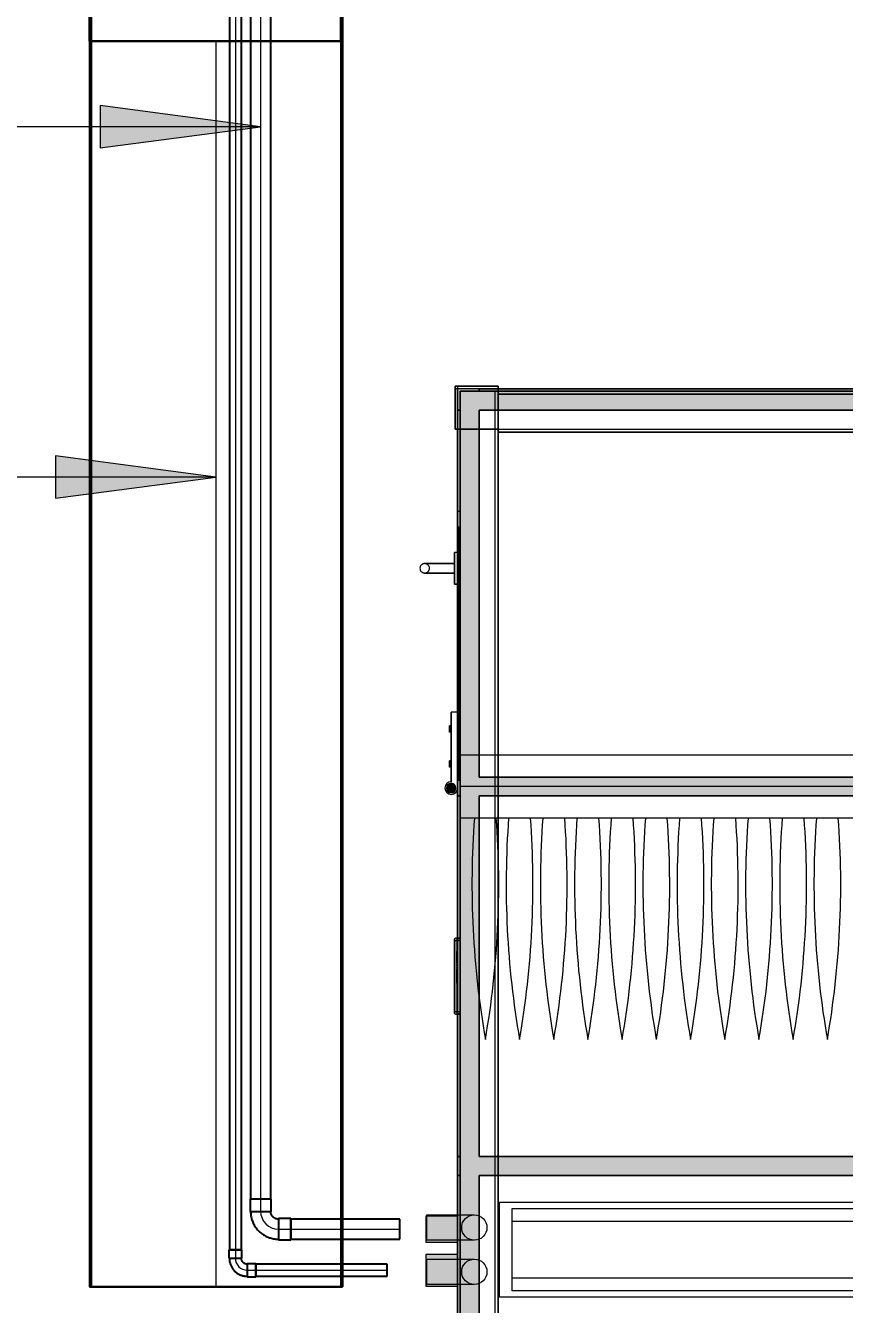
# Model space of a CAD drawing. Header units: millimetres. Extents: x -21597 to 3742, y 49379 to 62073.
# Drawn here: x -10885 to -9589, y 52119 to 54142 of the extents above; entities that cross this region are included whole.
import ezdxf

# ---------------------------------------------------------------- set-up
doc = ezdxf.new("R2010")
doc.units = ezdxf.units.MM
for name, color, linetype, lineweight in [('A-ANNO-DIMS', 7, 'Continuous', 9), ('A-ANNO-DIMS-80', 7, 'Continuous', 9), ('A-DETL-GENF', 7, 'Continuous', 5), ('E-CABL-TRAY', 7, 'Continuous', 25), ('E-CABL-TRAY-CNTR', 7, 'Continuous', 5), ('E-CABL-TRAY-IDEN', 7, 'Continuous', 9), ('M-EQPM', 7, 'Continuous', 5), ('P-PIPE', 7, 'Continuous', 25), ('P-PIPE-CNTR', 7, 'Continuous', 5), ('P-PIPE-IDEN', 7, 'Continuous', 9)]:
    doc.layers.add(name, color=color, linetype=linetype, lineweight=lineweight)
doc.styles.add('Arial_2', font='arial.ttf', dxfattribs={"width": 0.8, "height": 120})
doc.dimstyles.new('AK_DIM_2_0_Arial_đỏ', dxfattribs={"dimscale": 304.8, "dimtxt": 122.431128, "dimasz": 0.131234, "dimexe": 0.131234, "dimexo": 0.131234, "dimgap": 0.026247, "dimtad": 1, "dimdec": 0, "dimzin": 0, "dimdsep": 46, "dimtxsty": 'Arial_2', "dimblk1": 'OBLIQUE', "dimblk2": 'OBLIQUE', "dimsah": 1, "dimcen": 0.09, "dimadec": 0, "dimazin": 0, "dimtfac": 1, "dimtdec": 4, "dimtix": 1, "dimtmove": 0, "dimatfit": 3, "dimfxl": 1, "dimtvp": 1, "dimtolj": 1, "dimtzin": 0, "dimarcsym": 2})

# ---------------------------------------------------------------- blocks, each defined once
blk = doc.blocks.new('AHU - 2-2150388-MẶT BẰNG ỐNG GAS KHU H_N')
at = {"layer": 'M-EQPM', "true_color": 0xd8d8d8}
h = blk.add_hatch(color=254, dxfattribs=at)
h.paths.add_polyline_path([(1716.5, -423.3), (1716.5, 801.5), (-1716.5, 801.5), (-1716.5, -801.5), (1716.5, -801.5)])
h.paths.add_polyline_path([(1682.5, -423.3), (1682.5, -767.5), (577.5, -767.5), (577.5, 767.5), (1682.5, 767.5), (1682.5, 329.5)])
h.paths.add_polyline_path([(547.5, -767.5), (-472.5, -767.5), (-472.5, 767.5), (547.5, 767.5), (547.5, -423.3)])
h.paths.add_polyline_path([(-502.5, -423.3), (-502.5, -767.5), (-1072.5, -767.5), (-1072.5, 767.5), (-502.5, 767.5), (-502.5, 329.5)])
h.paths.add_polyline_path([(-1102.5, -423.3), (-1102.5, -767.5), (-1682.5, -767.5), (-1682.5, 767.5), (-1102.5, 767.5), (-1102.5, 329.5)])
at = {"layer": 'M-EQPM', "true_color": 0xcdcdcd}
for points in [[(-1077.8, -809.6), (-1079.7, -806.2), (-1085, -804), (-1090.3, -806.2), (-1091.5, -807.8), (-1092.2, -813.4), (-1088.7, -818), (-1083.1, -818.7), (-1078.5, -815.2)], [(-727.5, -801.5), (-729.9, -801.5), (-730.5, -802.5), (-731.6, -802.5), (-732.2, -801.5), (-741.8, -801.5), (-742.4, -802.5), (-746.2, -802.5), (-746.5, -801.5), (-756.7, -801.5), (-756.7, -802.5), (-763.6, -802.5), (-763.6, -801.5), (-783.7, -801.5), (-783.7, -802.5), (-791.3, -802.5), (-791.3, -801.5), (-810.7, -801.5), (-810.7, -802.5), (-818.3, -802.5), (-818.3, -801.5), (-828.8, -801.5), (-829.2, -802.5), (-833.2, -802.5), (-833.2, -801.5), (-843.4, -801.5), (-844.3, -802.5), (-845.1, -802.5), (-845.8, -801.5), (-847.5, -801.5), (-846.8, -804.5), (-727.5, -804.5)], [(-727.8, -805.5), (-733.4, -804.5), (-844.5, -804.7), (-847.2, -805.5), (-845.5, -806.2), (-842.4, -806.5), (-835.2, -806.2), (-824.5, -806.5), (-729.5, -806.2), (-728.4, -805.8)], [(-735.5, -806.1), (-738.8, -806.1), (-736.9, -806.4)], [(-1180.9, -811.5), (-1183.4, -811.5), (-1183.4, -814), (-1180.9, -814)], [(-1175.9, -811.5), (-1180.9, -811.5), (-1180.9, -814), (-1175.9, -814)], [(-1173.4, -811.5), (-1175.9, -811.5), (-1175.9, -814), (-1173.4, -814)], [(-1125.6, -811.5), (-1128.1, -811.5), (-1128.1, -814), (-1125.6, -814)], [(-1120.6, -811.5), (-1125.6, -811.5), (-1125.6, -814), (-1120.6, -814)], [(-1118.1, -811.5), (-1120.6, -811.5), (-1120.6, -814), (-1118.1, -814)]]:
    blk.add_hatch(color=254, dxfattribs=at).paths.add_polyline_path(points)
at = {"layer": 'M-EQPM', "true_color": 0x00ffff}
h = blk.add_hatch(color=4, dxfattribs=at)
h.paths.add_polyline_path([(-729.9, -801.5), (-731.6, -801.5), (-731.6, -802.5), (-729.9, -802.5)])
h.paths.add_polyline_path([(-741.8, -802.5), (-741.8, -801.5), (-746.2, -801.5), (-745.8, -802.5)])
h.paths.add_polyline_path([(-756.7, -801.5), (-763.6, -801.5), (-763.6, -802.5), (-756.7, -802)])
h.paths.add_polyline_path([(-783.7, -802.5), (-784.4, -801.5), (-791.3, -801.5), (-791.3, -802.5), (-787.5, -802.5)])
h.paths.add_polyline_path([(-810.7, -801.5), (-818.3, -801.5), (-818.3, -802.5), (-810.7, -802.5)])
h.paths.add_polyline_path([(-828.8, -802.5), (-829.2, -801.5), (-833.2, -801.5), (-833.2, -802.5), (-829.2, -802.5)])
h.paths.add_polyline_path([(-843.4, -801.5), (-845.1, -801.5), (-844.5, -802.5), (-843.4, -801.6)])
at = {"layer": 'M-EQPM', "true_color": 0x939300}
for points in [[(-366.9, -851.5), (-367.6, -801.5), (-408.2, -801.5), (-407.4, -851.5), (-367.6, -851.5)], [(-297.5, -801.5), (-347.5, -801.5), (-346.6, -851.5), (-297.5, -851.5)]]:
    blk.add_hatch(color=54, dxfattribs=at).paths.add_polyline_path(points)
at = {"layer": 'A-DETL-GENF'}
for p, q in [((-1137.5, -797.5), (-1137.5, 797.5)), ((-1087.5, 797.5), (-1087.5, -797.5)), ((-1037.5, 797.5), (-1037.5, -797.5)), ((-430, -735), (-430, 735)), ((-280, 735), (-280, -735)), ((-420, -715), (-420, 715)), ((-400, -715), (-400, 715)), ((-310, 715), (-310, -715)), ((-290, 715), (-290, -715)), ((-1037.5, -199.1), (-1037.5, -233.8)), ((-1037.5, -253.2), (-1037.5, -287.9)), ((-1037.5, -307.3), (-1037.5, -342)), ((-1037.5, -361.4), (-1037.5, -396.1)), ((-1037.5, -415.5), (-1037.5, -450.2)), ((-1037.5, -469.6), (-1037.5, -504.3)), ((-1037.5, -523.7), (-1037.5, -558.4)), ((-1037.5, -577.8), (-1037.5, -612.5)), ((-1037.5, -632), (-1037.5, -666.6)), ((-1037.5, -686.1), (-1037.5, -720.7)), ((-290, -715), (-420, -715)), ((-310, -715), (-400, -715)), ((-1037.5, -740.2), (-1037.5, -774.8)), ((-280, -735), (-430, -735)), ((-410, -850), (-410, -775)), ((-370, -775), (-370, -850)), ((-340, -850), (-340, -775)), ((-300, -775), (-300, -850)), ((-1037.5, -797.5), (-1137.5, -797.5)), ((-370, -850), (-410, -850)), ((-300, -850), (-340, -850))]:
    blk.add_line(p, q, dxfattribs=at)
for centre in [(-390, -775), (-320, -775)]:
    blk.add_circle(centre, 20, dxfattribs=at)
for centre, start, end in [((-932.6, -1623.9), 80.12, 94.209), ((-932.6, 1191.1), 265.791, 279.88), ((-932.6, -1678), 80.12, 94.209), ((-932.6, 1137), 265.791, 279.88), ((-932.6, -1732.1), 80.12, 94.209), ((-932.6, 1082.9), 265.791, 279.88), ((-932.6, -1786.2), 80.12, 94.209), ((-932.6, 1028.7), 265.791, 279.88), ((-932.6, -1840.4), 80.12, 94.209), ((-932.6, 974.6), 265.791, 279.88), ((-932.6, -1894.5), 80.12, 94.209), ((-932.6, 920.5), 265.791, 279.88), ((-932.6, -1948.6), 80.12, 94.209), ((-932.6, 866.4), 265.791, 279.88), ((-932.6, -2002.7), 80.12, 94.209), ((-932.6, 812.3), 265.791, 279.88), ((-932.6, -2056.8), 80.12, 94.209), ((-932.6, 758.2), 265.791, 279.88), ((-932.6, -2110.9), 80.12, 94.209), ((-932.6, 704.1), 265.791, 279.88), ((-932.6, -2165), 80.12, 94.209), ((-932.6, 650), 265.791, 279.88)]:
    blk.add_arc(centre, 1428.7, start, end, dxfattribs=at)
at = {"layer": 'M-EQPM'}
for p, q in [((-1716.5, 801.5), (-1716.5, -801.5)), ((-1716.5, 801.5), (-1716.5, -801.5)), ((-1712.5, -797.5), (-1712.5, 797.5)), ((-1712.5, -797.5), (-1712.5, 797.5)), ((-1716.5, -767.5), (-1716.5, 767.5)), ((-1716.5, 767.5), (-1716.5, -767.5)), ((-1712.5, 767.5), (-1712.5, -767.5)), ((-1712.5, 767.5), (-1712.5, -767.5)), ((-1682.5, -767.5), (-1682.5, 767.5)), ((-1682.5, 767.5), (-1682.5, -767.5)), ((-1102.5, -767.5), (-1102.5, 767.5)), ((-1102.5, 767.5), (-1102.5, -767.5)), ((-1072.5, -767.5), (-1072.5, 767.5)), ((-1072.5, 767.5), (-1072.5, -767.5)), ((-502.5, -767.5), (-502.5, 767.5)), ((-502.5, 767.5), (-502.5, -767.5)), ((-472.5, -767.5), (-472.5, 767.5)), ((-472.5, 767.5), (-472.5, -767.5)), ((-1708, 737.5), (-1708, -737.5)), ((-1708, -737.5), (-1708, 737.5)), ((-1708, -737.5), (-1708, 737.5)), ((-1652.5, -737.5), (-1652.5, 737.5)), ((-1648, 737.5), (-1648, -737.5)), ((-1648, -737.5), (-1648, 737.5)), ((-1716.5, -737.5), (-1720.5, -737.5)), ((-1720.5, -737.5), (-1652.5, -737.5)), ((-1652.5, -737.5), (-1720.5, -737.5)), ((-1720.5, -737.5), (-1716.5, -737.5)), ((-1720.5, -737.5), (-1720.5, -805.5)), ((-1720.5, -737.5), (-1720.5, -805.5)), ((-1720.5, -737.5), (-1720.5, -805.5)), ((-1720.5, -737.5), (-1720.5, -805.5)), ((-1720.5, -805.5), (-1720.5, -737.5)), ((-1720.5, -737.5), (-1720.5, -801.5)), ((-1720.5, -737.5), (-1720.5, -805.5)), ((-1720.5, -801.5), (-1720.5, -737.5)), ((-1720.5, -737.5), (-1652.5, -737.5)), ((-1720.5, -737.5), (-1652.5, -737.5)), ((-1652.5, -737.5), (-1720.5, -737.5)), ((-1720.5, -737.5), (-1652.5, -737.5)), ((-1652.5, -737.5), (-1716.5, -737.5)), ((-1716.5, -737.5), (-1652.5, -737.5)), ((-1716.5, -737.5), (-1716.5, -805.5)), ((-1716.5, -737.5), (-1716.5, -805.5)), ((-1716.5, -737.5), (-1716.5, -805.5)), ((-1716.5, -737.5), (-1716.5, -805.5)), ((-1712.5, -737.5), (-1712.5, -797.5)), ((-1712.5, -797.5), (-1712.5, -737.5)), ((-1712.5, -737.5), (1712.5, -737.5)), ((1712.5, -737.5), (-1712.5, -737.5)), ((1712.5, -742), (-1712.5, -742)), ((-1712.5, -744.7), (-1712.5, -742)), ((-1712.5, -744.7), (-1712.5, -742)), ((-1712.5, -795.5), (-1712.5, -744.7)), ((-1712.5, -744.7), (-1712.5, -795.5)), ((-1648, -737.5), (-1708, -737.5)), ((-1708, -737.5), (-1706, -737.5)), ((-1708, -737.5), (-1706, -737.5)), ((-1708, -737.5), (-1648, -737.5)), ((-1706, -737.5), (-1655.2, -737.5)), ((-1655.2, -737.5), (-1706, -737.5)), ((-1652.5, -737.5), (-1655.2, -737.5)), ((-1652.5, -737.5), (-1655.2, -737.5)), ((-1652.5, -805.5), (-1652.5, -737.5)), ((-1652.5, -737.5), (-1652.5, -805.5)), ((-1652.5, -805.5), (-1652.5, -737.5)), ((-1652.5, -737.5), (-1652.5, -805.5)), ((-1652.5, -801.5), (-1652.5, -737.5)), ((-1652.5, -737.5), (-1652.5, -805.5)), ((-1652.5, -737.5), (-1652.5, -801.5)), ((-1652.5, -805.5), (-1652.5, -737.5)), ((-1712.5, -767.5), (-1716.5, -767.5)), ((-1716.5, -767.5), (-1712.5, -767.5)), ((-1102.5, -767.5), (-1682.5, -767.5)), ((-1682.5, -767.5), (-1102.5, -767.5)), ((-502.5, -767.5), (-1072.5, -767.5)), ((-1072.5, -767.5), (-502.5, -767.5)), ((547.5, -767.5), (-472.5, -767.5)), ((-472.5, -767.5), (547.5, -767.5)), ((-1720.5, -801.5), (-1720.5, -805.5)), ((-1720.5, -805.5), (-1720.5, -801.5)), ((-1720.5, -801.5), (-1652.5, -801.5)), ((-1720.5, -801.5), (-1652.5, -801.5)), ((-1720.5, -801.5), (-1652.5, -801.5)), ((-1720.5, -801.5), (-1652.5, -801.5)), ((-1652.5, -805.5), (-1720.5, -805.5)), ((-1720.5, -805.5), (-1716.5, -805.5)), ((-1716.5, -805.5), (-1720.5, -805.5)), ((-1720.5, -805.5), (-1652.5, -805.5)), ((-1652.5, -805.5), (-1720.5, -805.5)), ((-1720.5, -805.5), (-1652.5, -805.5)), ((-1720.5, -805.5), (-1652.5, -805.5)), ((-1720.5, -805.5), (-1652.5, -805.5)), ((1716.5, -801.5), (-1716.5, -801.5)), ((-1716.5, -801.5), (1716.5, -801.5)), ((-1716.5, -805.5), (-1652.5, -805.5)), ((-1652.5, -805.5), (-1716.5, -805.5)), ((-1712.5, -795.5), (-1712.5, -797.5)), ((-1712.5, -795.5), (-1712.5, -797.5)), ((-1712.5, -797.5), (1712.5, -797.5)), ((1712.5, -797.5), (-1712.5, -797.5)), ((1712.5, -797.5), (-1712.5, -797.5)), ((1712.5, -797.5), (-1712.5, -797.5)), ((-1712.5, -797.5), (1712.5, -797.5)), ((-1682.5, -801.5), (-1682.5, -797.5)), ((-1682.5, -797.5), (-1682.5, -801.5)), ((-1102.5, -797.5), (-1682.5, -797.5)), ((-1682.5, -797.5), (-1102.5, -797.5)), ((-1102.5, -801.5), (-1682.5, -801.5)), ((-1682.5, -801.5), (-1102.5, -801.5)), ((-1652.5, -805.5), (-1652.5, -801.5)), ((-1652.5, -801.5), (-1652.5, -805.5)), ((-1072.5, -797.5), (-1522.5, -797.5)), ((-1522.5, -797.5), (-1072.5, -797.5)), ((-1522.5, -797.5), (-1522.5, -801.5)), ((-1522.5, -797.5), (-1522.5, -801.5)), ((-1072.5, -801.5), (-1522.5, -801.5)), ((-1522.5, -801.5), (-1072.5, -801.5)), ((-1097.5, -797.5), (-1497.5, -797.5)), ((-1497.5, -797.5), (-1097.5, -797.5)), ((-1497.5, -797.5), (-1497.5, -801.5)), ((-1497.5, -797.5), (-1497.5, -801.5)), ((-1097.5, -797.5), (-1497.5, -797.5)), ((-1497.5, -797.5), (-1097.5, -797.5)), ((-1497.5, -797.5), (-1497.5, -801.5)), ((-1497.5, -797.5), (-1497.5, -801.5)), ((-1097.5, -797.5), (-1497.5, -797.5)), ((-1497.5, -797.5), (-1097.5, -797.5)), ((-1497.5, -797.5), (-1497.5, -799.5)), ((-1497.5, -797.5), (-1497.5, -799.5)), ((-1097.5, -799.5), (-1497.5, -799.5)), ((-1497.5, -799.5), (-1097.5, -799.5)), ((-1097.5, -801.5), (-1497.5, -801.5)), ((-1497.5, -801.5), (-1097.5, -801.5)), ((-1097.5, -801.5), (-1497.5, -801.5)), ((-1497.5, -801.5), (-1097.5, -801.5)), ((-1122.5, -797.5), (-1472.5, -797.5)), ((-1472.5, -797.5), (-1122.5, -797.5)), ((-1472.5, -801.5), (-1472.5, -797.5)), ((-1472.5, -801.5), (-1472.5, -797.5)), ((-1122.5, -801.5), (-1472.5, -801.5)), ((-1472.5, -801.5), (-1122.5, -801.5)), ((-1407.5, -801.5), (-1457.5, -801.5)), ((-1457.5, -801.5), (-1407.5, -801.5)), ((-1407.5, -801.5), (-1457.5, -801.5)), ((-1457.5, -801.5), (-1407.5, -801.5)), ((-1457.5, -801.5), (-1457.5, -806.5)), ((-1457.5, -801.5), (-1457.5, -806.5)), ((-1457.5, -801.5), (-1457.5, -806.5)), ((-1457.5, -801.5), (-1457.5, -806.5)), ((-1407.5, -806.5), (-1457.5, -806.5)), ((-1457.5, -806.5), (-1407.5, -806.5)), ((-1407.5, -806.5), (-1457.5, -806.5)), ((-1457.5, -806.5), (-1407.5, -806.5)), ((-1407.5, -806.5), (-1407.5, -801.5)), ((-1407.5, -801.5), (-1407.5, -806.5)), ((-1407.5, -806.5), (-1407.5, -801.5)), ((-1407.5, -801.5), (-1407.5, -806.5)), ((-1085, -801.5), (-1205, -801.5)), ((-1205, -801.5), (-1085, -801.5)), ((-1205, -801.5), (-1205, -811.5)), ((-1205, -801.5), (-1205, -811.5)), ((-1085, -801.5), (-1205, -801.5)), ((-1205, -801.5), (-1085, -801.5)), ((-1205, -801.5), (-1205, -811.5)), ((-1205, -801.5), (-1205, -811.5)), ((-1122.5, -801.5), (-1122.5, -797.5)), ((-1122.5, -797.5), (-1122.5, -801.5)), ((-1102.5, -797.5), (-1102.5, -801.5)), ((-1102.5, -801.5), (-1102.5, -797.5)), ((-1097.5, -801.5), (-1097.5, -797.5)), ((-1097.5, -797.5), (-1097.5, -801.5)), ((-1097.5, -801.5), (-1097.5, -797.5)), ((-1097.5, -797.5), (-1097.5, -801.5)), ((-1097.5, -799.5), (-1097.5, -797.5)), ((-1097.5, -797.5), (-1097.5, -799.5)), ((-1072.5, -801.5), (-1072.5, -797.5)), ((-1072.5, -797.5), (-1072.5, -801.5)), ((-502.5, -797.5), (-1072.5, -797.5)), ((-1072.5, -801.5), (-1072.5, -797.5)), ((-1072.5, -797.5), (-502.5, -797.5)), ((-1072.5, -797.5), (-1072.5, -801.5)), ((-502.5, -801.5), (-1072.5, -801.5)), ((-1072.5, -801.5), (-502.5, -801.5)), ((-847.5, -797.5), (-847.5, -804.5)), ((-847.5, -797.5), (-727.5, -797.5)), ((-727.5, -797.5), (-847.5, -797.5)), ((-846.5, -797.5), (-846.5, -802.5)), ((-728.5, -797.5), (-846.5, -797.5)), ((-728.5, -797.5), (-846.5, -797.5)), ((-846.5, -802.5), (-728.5, -802.5)), ((-846.5, -802.5), (-728.5, -802.5)), ((-843.5, -797.5), (-843.5, -804.5)), ((-731.5, -797.5), (-843.5, -797.5)), ((-731.5, -797.5), (-843.5, -797.5)), ((-731.5, -804.5), (-731.5, -797.5)), ((-728.5, -802.5), (-728.5, -797.5)), ((-727.5, -804.5), (-727.5, -797.5)), ((-502.5, -797.5), (-502.5, -801.5)), ((-502.5, -801.5), (-502.5, -797.5)), ((547.5, -797.5), (-472.5, -797.5)), ((-472.5, -801.5), (-472.5, -797.5)), ((-472.5, -797.5), (547.5, -797.5)), ((-472.5, -797.5), (-472.5, -801.5)), ((547.5, -801.5), (-472.5, -801.5)), ((-472.5, -801.5), (547.5, -801.5)), ((-408.2, -801.5), (-408.2, -851.5)), ((-366.9, -801.5), (-408.2, -801.5)), ((-366.9, -801.5), (-408.2, -801.5)), ((-366.9, -851.5), (-366.9, -801.5)), ((-347.5, -801.5), (-347.5, -851.5)), ((-297.5, -801.5), (-347.5, -801.5)), ((-297.5, -801.5), (-347.5, -801.5)), ((-297.5, -851.5), (-297.5, -801.5)), ((-1205, -811.5), (-1095, -811.5)), ((-1095, -811.5), (-1205, -811.5)), ((-1205, -811.5), (-1095, -811.5)), ((-1095, -811.5), (-1205, -811.5)), ((-1180.9, -811.5), (-1183.4, -811.5)), ((-1183.4, -811.5), (-1180.9, -811.5)), ((-1180.9, -811.5), (-1183.4, -811.5)), ((-1183.4, -811.5), (-1180.9, -811.5)), ((-1183.4, -811.5), (-1183.4, -814)), ((-1183.4, -811.5), (-1183.4, -814)), ((-1180.9, -811.5), (-1183.4, -811.5)), ((-1183.4, -811.5), (-1180.9, -811.5)), ((-1180.9, -811.5), (-1183.4, -811.5)), ((-1183.4, -811.5), (-1180.9, -811.5)), ((-1183.4, -811.5), (-1183.4, -814)), ((-1183.4, -811.5), (-1183.4, -814)), ((-1180.9, -814), (-1183.4, -814)), ((-1183.4, -814), (-1180.9, -814)), ((-1180.9, -814), (-1183.4, -814)), ((-1183.4, -814), (-1180.9, -814)), ((-1180.9, -814), (-1183.4, -814)), ((-1183.4, -814), (-1180.9, -814)), ((-1180.9, -814), (-1183.4, -814)), ((-1183.4, -814), (-1180.9, -814)), ((-1175.9, -811.5), (-1180.9, -811.5)), ((-1180.9, -811.5), (-1175.9, -811.5)), ((-1175.9, -811.5), (-1180.9, -811.5)), ((-1180.9, -811.5), (-1175.9, -811.5)), ((-1180.9, -811.5), (-1180.9, -814)), ((-1180.9, -811.5), (-1180.9, -814)), ((-1180.9, -811.5), (-1180.9, -814)), ((-1180.9, -811.5), (-1180.9, -814)), ((-1175.9, -811.5), (-1180.9, -811.5)), ((-1180.9, -811.5), (-1175.9, -811.5)), ((-1175.9, -811.5), (-1180.9, -811.5)), ((-1180.9, -811.5), (-1175.9, -811.5)), ((-1180.9, -811.5), (-1180.9, -814)), ((-1180.9, -811.5), (-1180.9, -814)), ((-1180.9, -811.5), (-1180.9, -814)), ((-1180.9, -811.5), (-1180.9, -814)), ((-1175.9, -814), (-1180.9, -814)), ((-1180.9, -814), (-1175.9, -814)), ((-1175.9, -814), (-1180.9, -814)), ((-1180.9, -814), (-1175.9, -814)), ((-1175.9, -814), (-1180.9, -814)), ((-1180.9, -814), (-1175.9, -814)), ((-1175.9, -814), (-1180.9, -814)), ((-1180.9, -814), (-1175.9, -814)), ((-1175.9, -811.5), (-1173.4, -811.5)), ((-1173.4, -811.5), (-1175.9, -811.5)), ((-1175.9, -811.5), (-1173.4, -811.5)), ((-1173.4, -811.5), (-1175.9, -811.5)), ((-1175.9, -814), (-1175.9, -811.5)), ((-1175.9, -811.5), (-1175.9, -814)), ((-1175.9, -814), (-1175.9, -811.5)), ((-1175.9, -811.5), (-1175.9, -814)), ((-1175.9, -811.5), (-1173.4, -811.5)), ((-1173.4, -811.5), (-1175.9, -811.5)), ((-1175.9, -811.5), (-1173.4, -811.5)), ((-1173.4, -811.5), (-1175.9, -811.5)), ((-1175.9, -814), (-1175.9, -811.5)), ((-1175.9, -811.5), (-1175.9, -814)), ((-1175.9, -814), (-1175.9, -811.5)), ((-1175.9, -811.5), (-1175.9, -814)), ((-1175.9, -814), (-1173.4, -814)), ((-1173.4, -814), (-1175.9, -814)), ((-1175.9, -814), (-1173.4, -814)), ((-1173.4, -814), (-1175.9, -814)), ((-1175.9, -814), (-1173.4, -814)), ((-1173.4, -814), (-1175.9, -814)), ((-1175.9, -814), (-1173.4, -814)), ((-1173.4, -814), (-1175.9, -814)), ((-1173.4, -811.5), (-1173.4, -814)), ((-1173.4, -811.5), (-1173.4, -814)), ((-1173.4, -811.5), (-1173.4, -814)), ((-1173.4, -811.5), (-1173.4, -814)), ((-1125.6, -811.5), (-1128.1, -811.5)), ((-1128.1, -811.5), (-1125.6, -811.5)), ((-1125.6, -811.5), (-1128.1, -811.5)), ((-1128.1, -811.5), (-1125.6, -811.5)), ((-1128.1, -811.5), (-1128.1, -814)), ((-1128.1, -811.5), (-1128.1, -814)), ((-1125.6, -811.5), (-1128.1, -811.5)), ((-1128.1, -811.5), (-1125.6, -811.5)), ((-1125.6, -811.5), (-1128.1, -811.5)), ((-1128.1, -811.5), (-1125.6, -811.5)), ((-1128.1, -811.5), (-1128.1, -814)), ((-1128.1, -811.5), (-1128.1, -814)), ((-1125.6, -814), (-1128.1, -814)), ((-1128.1, -814), (-1125.6, -814)), ((-1125.6, -814), (-1128.1, -814)), ((-1128.1, -814), (-1125.6, -814)), ((-1125.6, -814), (-1128.1, -814)), ((-1128.1, -814), (-1125.6, -814)), ((-1125.6, -814), (-1128.1, -814)), ((-1128.1, -814), (-1125.6, -814)), ((-1125.6, -811.5), (-1120.6, -811.5)), ((-1120.6, -811.5), (-1125.6, -811.5)), ((-1125.6, -811.5), (-1120.6, -811.5)), ((-1120.6, -811.5), (-1125.6, -811.5)), ((-1125.6, -814), (-1125.6, -811.5)), ((-1125.6, -811.5), (-1125.6, -814)), ((-1125.6, -814), (-1125.6, -811.5)), ((-1125.6, -811.5), (-1125.6, -814)), ((-1125.6, -811.5), (-1120.6, -811.5)), ((-1120.6, -811.5), (-1125.6, -811.5)), ((-1125.6, -811.5), (-1120.6, -811.5)), ((-1120.6, -811.5), (-1125.6, -811.5)), ((-1125.6, -814), (-1125.6, -811.5)), ((-1125.6, -811.5), (-1125.6, -814)), ((-1125.6, -814), (-1125.6, -811.5)), ((-1125.6, -811.5), (-1125.6, -814)), ((-1125.6, -814), (-1120.6, -814)), ((-1120.6, -814), (-1125.6, -814)), ((-1125.6, -814), (-1120.6, -814)), ((-1120.6, -814), (-1125.6, -814)), ((-1125.6, -814), (-1120.6, -814)), ((-1120.6, -814), (-1125.6, -814)), ((-1125.6, -814), (-1120.6, -814)), ((-1120.6, -814), (-1125.6, -814)), ((-1120.6, -811.5), (-1118.1, -811.5)), ((-1118.1, -811.5), (-1120.6, -811.5)), ((-1120.6, -811.5), (-1118.1, -811.5)), ((-1118.1, -811.5), (-1120.6, -811.5)), ((-1120.6, -811.5), (-1120.6, -814)), ((-1120.6, -811.5), (-1120.6, -814)), ((-1120.6, -811.5), (-1120.6, -814)), ((-1120.6, -811.5), (-1120.6, -814)), ((-1120.6, -811.5), (-1118.1, -811.5)), ((-1118.1, -811.5), (-1120.6, -811.5)), ((-1120.6, -811.5), (-1118.1, -811.5)), ((-1118.1, -811.5), (-1120.6, -811.5)), ((-1120.6, -811.5), (-1120.6, -814)), ((-1120.6, -811.5), (-1120.6, -814)), ((-1120.6, -811.5), (-1120.6, -814)), ((-1120.6, -811.5), (-1120.6, -814)), ((-1120.6, -814), (-1118.1, -814)), ((-1118.1, -814), (-1120.6, -814)), ((-1120.6, -814), (-1118.1, -814)), ((-1118.1, -814), (-1120.6, -814)), ((-1120.6, -814), (-1118.1, -814)), ((-1118.1, -814), (-1120.6, -814)), ((-1120.6, -814), (-1118.1, -814)), ((-1118.1, -814), (-1120.6, -814)), ((-1118.1, -811.5), (-1118.1, -814)), ((-1118.1, -811.5), (-1118.1, -814)), ((-1118.1, -811.5), (-1118.1, -814)), ((-1118.1, -811.5), (-1118.1, -814)), ((-408.2, -851.5), (-366.9, -851.5)), ((-408.2, -851.5), (-366.9, -851.5)), ((-347.5, -851.5), (-297.5, -851.5)), ((-347.5, -851.5), (-297.5, -851.5))]:
    blk.add_line(p, q, dxfattribs=at)
at = {"layer": 'M-EQPM', "flags": 128}
for points in [[(-1440, -806.5), (-1440, -808.5), (-1440, -810.4), (-1440, -812.4), (-1440, -814.4), (-1440, -816.3), (-1440, -818.3), (-1440, -820.2), (-1440, -822.1), (-1440, -824), (-1440, -825.9), (-1440, -827.8), (-1440, -829.6), (-1440, -831.4), (-1440, -833.2), (-1440, -834.9), (-1440, -836.6), (-1440, -838.2), (-1440, -839.8), (-1440, -841.4), (-1440, -842.9), (-1440, -844.4), (-1440, -845.8), (-1440, -847.1), (-1440, -848.4), (-1440, -849.6), (-1440, -850.8), (-1440, -851.9), (-1440, -852.9), (-1440, -853.5)], [(-1440, -853.5), (-1440, -852.5), (-1440, -851.5), (-1440, -850.3), (-1440, -849.1), (-1440, -847.9), (-1440, -846.6), (-1440, -845.2), (-1440, -843.8), (-1440, -842.3), (-1440, -840.8), (-1440, -839.2), (-1440, -837.6), (-1440, -835.9), (-1440, -834.2), (-1440, -832.5), (-1440, -830.7), (-1440, -828.9), (-1440, -827), (-1440, -825.2), (-1440, -823.3), (-1440, -821.4), (-1440, -819.4), (-1440, -817.5), (-1440, -815.5), (-1440, -813.6), (-1440, -811.6), (-1440, -809.7), (-1440, -807.7), (-1440, -806.5)], [(-1425, -853.5), (-1425, -852.5), (-1425, -851.5), (-1425, -850.3), (-1425, -849.1), (-1425, -847.9), (-1425, -846.6), (-1425, -845.2), (-1425, -843.8), (-1425, -842.3), (-1425, -840.8), (-1425, -839.2), (-1425, -837.6), (-1425, -835.9), (-1425, -834.2), (-1425, -832.5), (-1425, -830.7), (-1425, -828.9), (-1425, -827), (-1425, -825.2), (-1425, -823.3), (-1425, -821.4), (-1425, -819.4), (-1425, -817.5), (-1425, -815.5), (-1425, -813.6), (-1425, -811.6), (-1425, -809.7), (-1425, -807.7), (-1425, -806.5)], [(-1425, -806.5), (-1425, -808.5), (-1425, -810.4), (-1425, -812.4), (-1425, -814.4), (-1425, -816.3), (-1425, -818.3), (-1425, -820.2), (-1425, -822.1), (-1425, -824), (-1425, -825.9), (-1425, -827.8), (-1425, -829.6), (-1425, -831.4), (-1425, -833.2), (-1425, -834.9), (-1425, -836.6), (-1425, -838.2), (-1425, -839.8), (-1425, -841.4), (-1425, -842.9), (-1425, -844.4), (-1425, -845.8), (-1425, -847.1), (-1425, -848.4), (-1425, -849.6), (-1425, -850.8), (-1425, -851.9), (-1425, -852.9), (-1425, -853.5)], [(-845.5, -806.5), (-845.6, -806.5), (-845.7, -806.5), (-845.7, -806.5), (-845.8, -806.5), (-845.9, -806.5), (-846, -806.4), (-846.1, -806.4), (-846.1, -806.4), (-846.2, -806.4), (-846.3, -806.3), (-846.4, -806.3), (-846.4, -806.3), (-846.5, -806.2), (-846.6, -806.2), (-846.6, -806.2), (-846.7, -806.1), (-846.8, -806.1), (-846.8, -806), (-846.9, -805.9), (-846.9, -805.9), (-847, -805.8), (-847, -805.8), (-847.1, -805.7), (-847.1, -805.6), (-847.2, -805.6), (-847.2, -805.5), (-847.3, -805.4), (-847.3, -805.4), (-847.3, -805.3), (-847.4, -805.2), (-847.4, -805.1), (-847.4, -805.1), (-847.4, -805), (-847.5, -804.9), (-847.5, -804.8), (-847.5, -804.8), (-847.5, -804.7), (-847.5, -804.6), (-847.5, -804.5), (-847.5, -804.5)], [(-843.5, -804.5), (-843.5, -804.6), (-843.5, -804.7), (-843.5, -804.7), (-843.5, -804.8), (-843.5, -804.9), (-843.6, -805), (-843.6, -805.1), (-843.6, -805.1), (-843.6, -805.2), (-843.7, -805.3), (-843.7, -805.4), (-843.7, -805.4), (-843.8, -805.5), (-843.8, -805.6), (-843.8, -805.6), (-843.9, -805.7), (-843.9, -805.8), (-844, -805.8), (-844.1, -805.9), (-844.1, -805.9), (-844.2, -806), (-844.2, -806), (-844.3, -806.1), (-844.4, -806.1), (-844.4, -806.2), (-844.5, -806.2), (-844.6, -806.3), (-844.6, -806.3), (-844.7, -806.3), (-844.8, -806.4), (-844.9, -806.4), (-844.9, -806.4), (-845, -806.4), (-845.1, -806.5), (-845.2, -806.5), (-845.2, -806.5), (-845.3, -806.5), (-845.4, -806.5), (-845.5, -806.5), (-845.5, -806.5)], [(-729.5, -806.5), (-729.5, -806.5), (-729.7, -806.5), (-729.9, -806.5), (-730.2, -806.5), (-730.7, -806.5), (-731.2, -806.5), (-731.8, -806.5), (-732.4, -806.5), (-733.2, -806.5), (-734.1, -806.5), (-735, -806.5), (-736.1, -806.5), (-737.2, -806.5), (-738.4, -806.5), (-739.6, -806.5), (-741, -806.5), (-742.4, -806.5), (-743.9, -806.5), (-745.5, -806.5), (-747.1, -806.5), (-748.8, -806.5), (-750.5, -806.5), (-752.4, -806.5), (-754.2, -806.5), (-756.2, -806.5), (-758.1, -806.5), (-760.2, -806.5), (-762.2, -806.5), (-764.3, -806.5), (-766.5, -806.5), (-768.7, -806.5), (-770.9, -806.5), (-773.1, -806.5), (-775.4, -806.5), (-777.6, -806.5), (-779.9, -806.5), (-782.2, -806.5), (-784.6, -806.5), (-786.9, -806.5), (-789.2, -806.5), (-791.5, -806.5), (-793.8, -806.5), (-796.1, -806.5), (-798.4, -806.5), (-800.7, -806.5), (-802.9, -806.5), (-805.1, -806.5), (-807.3, -806.5), (-809.5, -806.5), (-811.6, -806.5), (-813.7, -806.5), (-815.8, -806.5), (-817.8, -806.5), (-819.7, -806.5), (-821.6, -806.5), (-823.5, -806.5), (-825.3, -806.5), (-827, -806.5), (-828.7, -806.5), (-830.3, -806.5), (-831.8, -806.5), (-833.3, -806.5), (-834.7, -806.5), (-836, -806.5), (-837.2, -806.5), (-838.4, -806.5), (-839.4, -806.5), (-840.4, -806.5), (-841.3, -806.5), (-842.1, -806.5), (-842.9, -806.5), (-843.5, -806.5), (-844.1, -806.5), (-844.5, -806.5), (-844.9, -806.5), (-845.2, -806.5), (-845.4, -806.5), (-845.5, -806.5), (-845.5, -806.5)], [(-845.5, -806.5), (-845.5, -806.5), (-845.3, -806.5), (-845.1, -806.5), (-844.8, -806.5), (-844.3, -806.5), (-843.8, -806.5), (-843.2, -806.5), (-842.6, -806.5), (-841.8, -806.5), (-840.9, -806.5), (-840, -806.5), (-838.9, -806.5), (-837.8, -806.5), (-836.6, -806.5), (-835.4, -806.5), (-834, -806.5), (-832.6, -806.5), (-831.1, -806.5), (-829.5, -806.5), (-827.9, -806.5), (-826.2, -806.5), (-824.5, -806.5), (-822.6, -806.5), (-820.8, -806.5), (-818.8, -806.5), (-816.9, -806.5), (-814.8, -806.5), (-812.8, -806.5), (-810.7, -806.5), (-808.5, -806.5), (-806.3, -806.5), (-804.1, -806.5), (-801.9, -806.5), (-799.6, -806.5), (-797.4, -806.5), (-795.1, -806.5), (-792.8, -806.5), (-790.4, -806.5), (-788.1, -806.5), (-785.8, -806.5), (-783.5, -806.5), (-781.2, -806.5), (-778.9, -806.5), (-776.6, -806.5), (-774.3, -806.5), (-772.1, -806.5), (-769.9, -806.5), (-767.7, -806.5), (-765.5, -806.5), (-763.4, -806.5), (-761.3, -806.5), (-759.2, -806.5), (-757.2, -806.5), (-755.3, -806.5), (-753.4, -806.5), (-751.5, -806.5), (-749.7, -806.5), (-748, -806.5), (-746.3, -806.5), (-744.7, -806.5), (-743.2, -806.5), (-741.7, -806.5), (-740.3, -806.5), (-739, -806.5), (-737.8, -806.5), (-736.6, -806.5), (-735.6, -806.5), (-734.6, -806.5), (-733.7, -806.5), (-732.9, -806.5), (-732.1, -806.5), (-731.5, -806.5), (-730.9, -806.5), (-730.5, -806.5), (-730.1, -806.5), (-729.8, -806.5), (-729.6, -806.5), (-729.5, -806.5), (-729.5, -806.5)], [(-729.5, -806.5), (-729.6, -806.5), (-729.7, -806.5), (-729.7, -806.5), (-729.8, -806.5), (-729.9, -806.5), (-730, -806.4), (-730.1, -806.4), (-730.1, -806.4), (-730.2, -806.4), (-730.3, -806.3), (-730.4, -806.3), (-730.4, -806.3), (-730.5, -806.2), (-730.6, -806.2), (-730.6, -806.2), (-730.7, -806.1), (-730.8, -806.1), (-730.8, -806), (-730.9, -805.9), (-730.9, -805.9), (-731, -805.8), (-731, -805.8), (-731.1, -805.7), (-731.1, -805.6), (-731.2, -805.6), (-731.2, -805.5), (-731.3, -805.4), (-731.3, -805.4), (-731.3, -805.3), (-731.4, -805.2), (-731.4, -805.1), (-731.4, -805.1), (-731.4, -805), (-731.5, -804.9), (-731.5, -804.8), (-731.5, -804.8), (-731.5, -804.7), (-731.5, -804.6), (-731.5, -804.5), (-731.5, -804.5)], [(-727.5, -804.5), (-727.5, -804.6), (-727.5, -804.7), (-727.5, -804.7), (-727.5, -804.8), (-727.5, -804.9), (-727.6, -805), (-727.6, -805.1), (-727.6, -805.1), (-727.6, -805.2), (-727.7, -805.3), (-727.7, -805.4), (-727.7, -805.4), (-727.8, -805.5), (-727.8, -805.6), (-727.8, -805.6), (-727.9, -805.7), (-727.9, -805.8), (-728, -805.8), (-728.1, -805.9), (-728.1, -805.9), (-728.2, -806), (-728.2, -806), (-728.3, -806.1), (-728.4, -806.1), (-728.4, -806.2), (-728.5, -806.2), (-728.6, -806.3), (-728.6, -806.3), (-728.7, -806.3), (-728.8, -806.4), (-728.9, -806.4), (-728.9, -806.4), (-729, -806.4), (-729.1, -806.5), (-729.2, -806.5), (-729.2, -806.5), (-729.3, -806.5), (-729.4, -806.5), (-729.5, -806.5), (-729.5, -806.5)]]:
    blk.add_lwpolyline(points, dxfattribs=at)
at = {"layer": 'M-EQPM'}
for radius, start, end in [(7.5, 0, 180), (7.5, 0, 180), (7.5, 0, 180), (7.5, 0, 180), (10, 0, 90), (10, 0, 90), (10, 0, 90), (10, 0, 90), (10, 180, 0), (10, 180, 0), (10, 180, 0), (10, 180, 0), (7.5, 180, 0), (7.5, 180, 0), (7.5, 180, 0), (7.5, 180, 0)]:
    blk.add_arc((-1085, -811.5), radius, start, end, dxfattribs=at)
for start_param, end_param in [(1.570796, 4.712389), (1.570796, 4.712389), (4.712389, 7.853982), (4.712389, 7.853982)]:
    blk.add_ellipse((-1432.5, -806.5), major_axis=(7.5, 0), ratio=0.083305, start_param=start_param, end_param=end_param, dxfattribs=at)
for points, knots in [([(-1432.5, -846), (-1433.4, -846), (-1435.2, -846.3), (-1437.1, -847.5), (-1438.3, -848.7), (-1439, -849.8), (-1439.6, -851), (-1439.9, -852.2), (-1440, -853.5), (-1439.9, -854.8), (-1439.6, -856), (-1439.1, -857.2), (-1438.3, -858.3), (-1437.1, -859.6), (-1435.2, -860.7), (-1433.4, -861), (-1432.5, -861)], [-1, -1, -1, -1, -0.888889, -0.777778, -0.722222, -0.666667, -0.611111, -0.555556, -0.5, -0.444444, -0.388889, -0.333333, -0.277778, -0.222222, -0.111111, 0, 0, 0, 0]), ([(-1432.5, -846), (-1433.4, -846), (-1435.2, -846.3), (-1437.1, -847.5), (-1438.3, -848.7), (-1439, -849.8), (-1439.6, -851), (-1439.9, -852.2), (-1440, -853.5), (-1439.9, -854.8), (-1439.6, -856), (-1439.1, -857.2), (-1438.3, -858.3), (-1437.1, -859.6), (-1435.2, -860.7), (-1433.4, -861), (-1432.5, -861)], [0, 0, 0, 0, 0.111111, 0.222222, 0.277778, 0.333333, 0.388889, 0.444444, 0.5, 0.555556, 0.611111, 0.666667, 0.722222, 0.777778, 0.888889, 1, 1, 1, 1]), ([(-1432.5, -861), (-1431.6, -861), (-1429.8, -860.7), (-1427.9, -859.6), (-1426.7, -858.3), (-1425.9, -857.2), (-1425.4, -856), (-1425.1, -854.8), (-1425, -853.5), (-1425.1, -852.2), (-1425.4, -851), (-1426, -849.8), (-1426.7, -848.7), (-1427.9, -847.5), (-1429.8, -846.3), (-1431.6, -846), (-1432.5, -846)], [-1, -1, -1, -1, -0.888889, -0.777778, -0.722222, -0.666667, -0.611111, -0.555556, -0.5, -0.444444, -0.388889, -0.333333, -0.277778, -0.222222, -0.111111, 0, 0, 0, 0]), ([(-1432.5, -861), (-1431.6, -861), (-1429.8, -860.7), (-1427.9, -859.6), (-1426.7, -858.3), (-1425.9, -857.2), (-1425.4, -856), (-1425.1, -854.8), (-1425, -853.5), (-1425.1, -852.2), (-1425.4, -851), (-1426, -849.8), (-1426.7, -848.7), (-1427.9, -847.5), (-1429.8, -846.3), (-1431.6, -846), (-1432.5, -846)], [0, 0, 0, 0, 0.111111, 0.222222, 0.277778, 0.333333, 0.388889, 0.444444, 0.5, 0.555556, 0.611111, 0.666667, 0.722222, 0.777778, 0.888889, 1, 1, 1, 1])]:
    blk.add_open_spline(points, degree=3, knots=knots, dxfattribs=at)
at = {"layer": 'P-PIPE', "lineweight": 5}
for p, q in [((-839.1, -802.5), (-736.1, -802.5)), ((-833.1, -802.5), (-742.1, -802.5)), ((-827.1, -802.5), (-748.1, -802.5)), ((-822.3, -802.5), (-826.9, -802.5)), ((-825.2, -802.5), (-798.6, -802.5)), ((-823, -802.5), (-798.6, -802.5)), ((-808.8, -802.5), (-822.3, -802.5)), ((-820.1, -802.5), (-822.2, -802.5)), ((-820.4, -802.5), (-798.6, -802.5)), ((-818.1, -802.5), (-819.6, -802.5)), ((-816.1, -802.5), (-817.5, -802.5)), ((-813.9, -802.5), (-815.4, -802.5)), ((-811.4, -802.5), (-814.5, -802.5)), ((-813.3, -802.5), (-762, -802.5)), ((-809.4, -802.5), (-810.6, -802.5)), ((-808.2, -802.5), (-767.1, -802.5)), ((-806.7, -802.5), (-807.7, -802.5)), ((-803.9, -802.5), (-804.8, -802.5)), ((-801.1, -802.5), (-801.8, -802.5)), ((-800.7, -802.5), (-774.6, -802.5)), ((-797.9, -802.5), (-799.1, -802.5)), ((-796.6, -802.5), (-798.6, -802.5)), ((-796.6, -802.5), (-798.6, -802.5)), ((-778.7, -802.5), (-796.6, -802.5)), ((-796.6, -802.5), (-778.7, -802.5)), ((-794.7, -802.5), (-795, -802.5)), ((-791.4, -802.5), (-791.6, -802.5)), ((-789.2, -802.5), (-786, -802.5)), ((-788.9, -802.5), (-786.6, -802.5)), ((-788.7, -802.5), (-786.3, -802.5)), ((-783.5, -802.5), (-783.3, -802.5)), ((-778.9, -802.5), (-777.8, -802.5)), ((-776.7, -802.5), (-778.7, -802.5)), ((-776.7, -802.5), (-778.7, -802.5)), ((-776.7, -802.5), (-754.9, -802.5)), ((-776.7, -802.5), (-752.2, -802.5)), ((-776.7, -802.5), (-750, -802.5)), ((-775.4, -802.5), (-774.8, -802.5)), ((-772.1, -802.5), (-771.2, -802.5)), ((-769.3, -802.5), (-766.3, -802.5)), ((-769.2, -802.5), (-768.2, -802.5)), ((-766.8, -802.5), (-765.6, -802.5)), ((-764.1, -802.5), (-761, -802.5)), ((-761.9, -802.5), (-760.4, -802.5)), ((-759.8, -802.5), (-758.2, -802.5)), ((-757.7, -802.5), (-756, -802.5)), ((-756, -802.5), (-754.1, -802.5)), ((-754.2, -802.5), (-749.4, -802.5))]:
    blk.add_line(p, q, dxfattribs=at)
blk = doc.blocks.new('NoiGoc_OngDong - Standard-2149654-MẶT BẰNG ỐNG GAS KHU H_N')
at = {"layer": 'P-PIPE', "color": 30, "true_color": 0xff8000}
for p, q in [((-16.8, 47.6), (-16.8, 28.1)), ((16.8, 47.6), (-16.8, 47.6)), ((16.8, 47.6), (-16.8, 47.6)), ((16.8, 28.1), (16.8, 47.6)), ((-16.8, 28.1), (16.8, 28.1)), ((-16.8, 28.1), (16.8, 28.1)), ((-15.9, 28.1), (15.9, 28.1)), ((-15.9, 28.1), (15.9, 28.1)), ((-28.1, 16.8), (-47.6, 16.8)), ((-47.6, 16.8), (-47.6, -16.8)), ((-47.6, 16.8), (-47.6, -16.8)), ((-28.1, -16.8), (-28.1, 16.8)), ((-28.1, -16.8), (-28.1, 16.8)), ((-28.1, -15.9), (-28.1, 15.9)), ((-28.1, -15.9), (-28.1, 15.9)), ((-47.6, -16.8), (-28.1, -16.8))]:
    blk.add_line(p, q, dxfattribs=at)
at = {"layer": 'P-PIPE', "color": 30, "true_color": 0xff8000, "flags": 128}
for points in [[(-28.1, -15.9), (-26.3, -15.8), (-24.5, -15.7), (-22.8, -15.6), (-21.1, -15.3), (-19.3, -15), (-17.6, -14.6), (-15.9, -14.2), (-14.2, -13.6), (-12.6, -13.1), (-11, -12.4), (-9.3, -11.7), (-7.8, -10.9), (-6.2, -10.1), (-4.7, -9.2), (-3.3, -8.2), (-1.8, -7.2), (-0.4, -6.1), (0.9, -5), (2.2, -3.8), (3.5, -2.5), (4.7, -1.3), (5.8, 0.1), (6.9, 1.4), (7.9, 2.9), (8.9, 4.3), (9.8, 5.8), (10.7, 7.4), (11.5, 8.9), (12.2, 10.5), (12.9, 12.1), (13.5, 13.8), (14, 15.5), (14.5, 17.2), (14.9, 18.9), (15.2, 20.6), (15.5, 22.3), (15.7, 24.1), (15.8, 25.8), (15.9, 27.6), (15.9, 28.1)], [(-15.9, 28.1), (-15.9, 27.6), (-15.9, 27.1), (-16, 26.6), (-16, 26.1), (-16.1, 25.6), (-16.2, 25.2), (-16.3, 24.7), (-16.5, 24.2), (-16.7, 23.8), (-16.8, 23.3), (-17, 22.9), (-17.3, 22.4), (-17.5, 22), (-17.7, 21.6), (-18, 21.2), (-18.3, 20.8), (-18.6, 20.4), (-18.9, 20), (-19.2, 19.7), (-19.6, 19.3), (-19.9, 19), (-20.3, 18.7), (-20.7, 18.4), (-21.1, 18.1), (-21.5, 17.8), (-21.9, 17.6), (-22.3, 17.3), (-22.8, 17.1), (-23.2, 16.9), (-23.6, 16.7), (-24.1, 16.5), (-24.6, 16.4), (-25, 16.3), (-25.5, 16.1), (-26, 16.1), (-26.5, 16), (-27, 15.9), (-27.4, 15.9), (-27.9, 15.9), (-28.1, 15.9)]]:
    blk.add_lwpolyline(points, dxfattribs=at)
blk = doc.blocks.new('NoiGoc_OngDong - Standard-2149419-MẶT BẰNG ỐNG GAS KHU H_N')
at = {"layer": 'P-PIPE', "color": 30, "true_color": 0xff8000}
for p, q in [((-10.3, 32.3), (-10.3, 18.9)), ((10.3, 32.3), (-10.3, 32.3)), ((10.3, 32.3), (-10.3, 32.3)), ((10.3, 18.9), (10.3, 32.3)), ((-18.9, 10.3), (-32.3, 10.3)), ((-32.3, 10.3), (-32.3, -10.3)), ((-32.3, 10.3), (-32.3, -10.3)), ((-18.9, -10.3), (-18.9, 10.3)), ((-18.9, -10.3), (-18.9, 10.3)), ((-18.9, -9.5), (-18.9, 9.5)), ((-18.9, -9.5), (-18.9, 9.5)), ((-10.3, 18.9), (10.3, 18.9)), ((-10.3, 18.9), (10.3, 18.9)), ((-9.5, 18.9), (9.5, 18.9)), ((-9.5, 18.9), (9.5, 18.9)), ((-32.3, -10.3), (-18.9, -10.3))]:
    blk.add_line(p, q, dxfattribs=at)
at = {"layer": 'P-PIPE', "color": 30, "true_color": 0xff8000, "flags": 128}
for points in [[(-18.9, -9.5), (-17.8, -9.5), (-16.6, -9.4), (-15.5, -9.3), (-14.4, -9.2), (-13.3, -9), (-12.2, -8.7), (-11.1, -8.4), (-10, -8.1), (-8.9, -7.7), (-7.8, -7.3), (-6.8, -6.8), (-5.8, -6.3), (-4.8, -5.8), (-3.8, -5.2), (-2.9, -4.6), (-1.9, -3.9), (-1, -3.2), (-0.2, -2.5), (0.7, -1.7), (1.5, -0.9), (2.3, -0.1), (3, 0.8), (3.7, 1.7), (4.4, 2.6), (5, 3.5), (5.6, 4.5), (6.2, 5.5), (6.7, 6.5), (7.2, 7.6), (7.6, 8.6), (8, 9.7), (8.3, 10.8), (8.6, 11.9), (8.9, 13), (9.1, 14.1), (9.3, 15.2), (9.4, 16.3), (9.5, 17.5), (9.5, 18.6), (9.5, 18.9)], [(-9.5, 18.9), (-9.5, 18.5), (-9.6, 18.2), (-9.6, 17.8), (-9.6, 17.4), (-9.7, 17.1), (-9.8, 16.7), (-9.9, 16.3), (-10, 16), (-10.1, 15.6), (-10.3, 15.3), (-10.4, 14.9), (-10.6, 14.6), (-10.8, 14.2), (-11, 13.9), (-11.2, 13.6), (-11.4, 13.3), (-11.6, 13), (-11.9, 12.7), (-12.1, 12.4), (-12.4, 12.2), (-12.6, 11.9), (-12.9, 11.7), (-13.2, 11.4), (-13.5, 11.2), (-13.8, 11), (-14.2, 10.8), (-14.5, 10.6), (-14.8, 10.5), (-15.2, 10.3), (-15.5, 10.2), (-15.9, 10), (-16.2, 9.9), (-16.6, 9.8), (-17, 9.7), (-17.3, 9.7), (-17.7, 9.6), (-18.1, 9.6), (-18.4, 9.5), (-18.8, 9.5), (-18.9, 9.5)]]:
    blk.add_lwpolyline(points, dxfattribs=at)
blk = doc.blocks.new('MangCap_CoVuong - MaKem-2148149-MẶT BẰNG ỐNG GAS KHU H_N')
at = {"layer": 'E-CABL-TRAY'}
for p, q in [((-600, -200), (-600, 200)), ((-600, 200), (200, 200)), ((-600, 197.5), (-600, 200)), ((-600, 200), (200, 200)), ((197.5, 197.5), (-600, 197.5)), ((-600, 197.5), (-600, -197.5)), ((-600, 197.5), (197.5, 197.5)), ((197.5, -600), (197.5, 197.5)), ((197.5, 197.5), (197.5, -600)), ((200, 200), (200, -600)), ((200, 200), (200, -600)), ((-600, -197.5), (-398.9, -197.5)), ((-600, -200), (-600, -197.5)), ((-398.9, -197.5), (-600, -197.5)), ((-400, -200), (-600, -200)), ((-400, -200), (-600, -200)), ((-200, -400), (-400, -200)), ((-200, -400), (-400, -200)), ((-398.9, -197.5), (-197.5, -398.9)), ((-197.5, -398.9), (-398.9, -197.5)), ((-200, -600), (-200, -400)), ((-200, -600), (-200, -400)), ((-197.5, -398.9), (-197.5, -600)), ((-197.5, -600), (-197.5, -398.9)), ((200, -600), (-200, -600)), ((-197.5, -600), (-200, -600)), ((-197.5, -600), (197.5, -600)), ((200, -600), (197.5, -600))]:
    blk.add_line(p, q, dxfattribs=at)
blk = doc.blocks.new('AK-SGS-M3-Hrvt_rvt-1-MẶT BẰNG ỐNG GAS KHU H_N')
at = {"layer": 'E-CABL-TRAY'}
for p, q in [((-10783.6, 54116.9), (-10781, 54116.9)), ((-10383.6, 54116.9), (-10783.6, 54116.9)), ((-10783.6, 54116.9), (-10783.6, 52146.9)), ((-10783.6, 54116.9), (-10783.6, 52146.9)), ((-10781, 54116.9), (-10386.1, 54116.9)), ((-10781, 54116.9), (-10781, 52146.9)), ((-10781, 54116.9), (-10781, 52146.9)), ((-10386.1, 54116.9), (-10383.6, 54116.9)), ((-10386.1, 54116.9), (-10386.1, 52146.9)), ((-10386.1, 54116.9), (-10386.1, 52146.9)), ((-10383.6, 54116.9), (-10383.6, 52146.9)), ((-10383.6, 54116.9), (-10383.6, 52146.9)), ((-10783.6, 52146.9), (-10383.6, 52146.9)), ((-10781, 52146.9), (-10783.6, 52146.9)), ((-10386.1, 52146.9), (-10781, 52146.9)), ((-10383.6, 52146.9), (-10386.1, 52146.9))]:
    blk.add_line(p, q, dxfattribs=at)
at = {"layer": 'E-CABL-TRAY-CNTR'}
blk.add_line((-10583.6, 54116.9), (-10583.6, 52146.9), dxfattribs=at)
at = {"layer": 'P-PIPE', "color": 30, "true_color": 0xff8000}
for p, q in [((-10562.4, 54843.4), (-10562.4, 52205.7)), ((-10543.3, 52205.7), (-10543.3, 54843.4)), ((-10528.7, 54768), (-10528.7, 52286.1)), ((-10497, 52286.1), (-10497, 54768)), ((-10528.7, 52286.1), (-10512.9, 52286.1)), ((-10528.7, 52286.1), (-10512.9, 52286.1)), ((-10512.9, 52286.1), (-10497, 52286.1)), ((-10512.9, 52286.1), (-10497, 52286.1)), ((-10292.9, 52254.3), (-10465.3, 52254.3)), ((-10465.3, 52254.3), (-10465.3, 52238.4)), ((-10465.3, 52254.3), (-10465.3, 52238.4)), ((-10465.3, 52238.4), (-10465.3, 52222.6)), ((-10465.3, 52238.4), (-10465.3, 52222.6)), ((-10292.9, 52238.4), (-10292.9, 52254.3)), ((-10292.9, 52238.4), (-10292.9, 52254.3)), ((-10292.9, 52222.6), (-10292.9, 52238.4)), ((-10292.9, 52222.6), (-10292.9, 52238.4)), ((-10465.3, 52222.6), (-10292.9, 52222.6)), ((-10562.4, 52205.7), (-10552.9, 52205.7)), ((-10562.4, 52205.7), (-10552.9, 52205.7)), ((-10552.9, 52205.7), (-10543.3, 52205.7)), ((-10552.9, 52205.7), (-10543.3, 52205.7)), ((-10312.9, 52183), (-10520.6, 52183)), ((-10520.6, 52183), (-10520.6, 52173.4)), ((-10520.6, 52183), (-10520.6, 52173.4)), ((-10312.9, 52173.4), (-10312.9, 52183)), ((-10312.9, 52173.4), (-10312.9, 52183)), ((-10520.6, 52173.4), (-10520.6, 52163.9)), ((-10520.6, 52173.4), (-10520.6, 52163.9)), ((-10520.6, 52163.9), (-10312.9, 52163.9)), ((-10312.9, 52163.9), (-10312.9, 52173.4)), ((-10312.9, 52163.9), (-10312.9, 52173.4))]:
    blk.add_line(p, q, dxfattribs=at)
at = {"layer": 'P-PIPE-CNTR', "color": 30, "true_color": 0xff8000}
for p, q in [((-10552.9, 54843.4), (-10552.9, 52205.7)), ((-10552.9, 54843.4), (-10552.9, 52205.7)), ((-10512.9, 54768), (-10512.9, 52286.1)), ((-10512.9, 54768), (-10512.9, 52286.1)), ((-10512.9, 52286.1), (-10512.9, 52266.5)), ((-10484.8, 52238.4), (-10465.3, 52238.4)), ((-10465.3, 52238.4), (-10292.9, 52238.4)), ((-10465.3, 52238.4), (-10292.9, 52238.4)), ((-10552.9, 52205.7), (-10552.9, 52192.4)), ((-10534, 52173.4), (-10520.6, 52173.4)), ((-10520.6, 52173.4), (-10312.9, 52173.4)), ((-10520.6, 52173.4), (-10312.9, 52173.4))]:
    blk.add_line(p, q, dxfattribs=at)
for centre, radius in [((-10484.8, 52266.5), 28.1), ((-10534, 52192.4), 18.9)]:
    blk.add_arc(centre, radius, 180, 270, dxfattribs=at)
at = {"layer": 'E-CABL-TRAY', "lineweight": 25, "rotation": 90.00000000000011}
blk.add_blockref('MangCap_CoVuong - MaKem-2148149-MẶT BẰNG ỐNG GAS KHU H_N', (-10583.6, 54716.9), dxfattribs=at)
at = {"layer": 'M-EQPM', "lineweight": 25, "rotation": 270.0000000000001}
blk.add_blockref('AHU - 2-2150388-MẶT BẰNG ỐNG GAS KHU H_N', (-9399.8, 51850.9), dxfattribs=at)
at = {"layer": 'P-PIPE', "lineweight": 25, "rotation": 270.0000000000001}
for name, p in [('NoiGoc_OngDong - Standard-2149654-MẶT BẰNG ỐNG GAS KHU H_N', (-10512.9, 52238.4)), ('NoiGoc_OngDong - Standard-2149419-MẶT BẰNG ỐNG GAS KHU H_N', (-10552.9, 52173.4))]:
    blk.add_blockref(name, p, dxfattribs=at)
blk = doc.blocks.new('DIMBLOCK2-MẶT BẰNG ỐNG GAS KHU H_N')
at = {"layer": 'A-ANNO-DIMS-80', "color": 1, "true_color": 0xff0000}
for p, q in [((-12198.6, 54241.9), (-12198.6, 54281.9)), ((-10783.6, 54241.9), (-10783.6, 54281.9)), ((-12198.6, 54241.9), (-12178.6, 54261.9)), ((-10783.6, 54241.9), (-10763.6, 54261.9)), ((-12198.6, 54241.9), (-12218.6, 54221.9)), ((-12198.6, 54241.9), (-10783.6, 54241.9)), ((-12198.6, 54241.9), (-12198.6, 54230.2)), ((-10783.6, 54241.9), (-10803.6, 54221.9)), ((-10783.6, 54241.9), (-10783.6, 54156.9))]:
    blk.add_line(p, q, dxfattribs=at)
at = {"layer": 'A-ANNO-DIMS-80', "color": 0, "insert": (-11638, 54405.7), "char_height": 120, "width": 352.602, "attachment_point": 1, "line_spacing_factor": 0.941778, "style": 'Arial_2'}
blk.add_mtext('1415', dxfattribs=at)
blk = doc.blocks.new('_Oblique')
at = {"color": 0, "linetype": 'ByBlock', "lineweight": -2}
blk.add_line((-0.5, -0.5), (0.5, 0.5), dxfattribs=at)

msp = doc.modelspace()

# ---------------------------------------------------------------- hatches: boundary and pattern name
at = {"layer": 'E-CABL-TRAY-IDEN'}
msp.add_hatch(color=256, dxfattribs=at).paths.add_polyline_path([(-10583.6, 53427.8), (-10837.6, 53461.3), (-10837.6, 53394.4)])
at = {"layer": 'P-PIPE-IDEN'}
msp.add_hatch(color=256, dxfattribs=at).paths.add_polyline_path([(-10512.9, 53981.8), (-10766.9, 54015.2), (-10766.9, 53948.4)])

# ---------------------------------------------------------------- linework, layer by layer
at = {"layer": 'E-CABL-TRAY-IDEN'}
for p, q in [((-10583.6, 53427.8), (-10837.6, 53461.3)), ((-10837.6, 53461.3), (-10837.6, 53394.4)), ((-10583.6, 53427.8), (-11372, 53427.8)), ((-10837.6, 53394.4), (-10583.6, 53427.8))]:
    msp.add_line(p, q, dxfattribs=at)
at = {"layer": 'P-PIPE-IDEN'}
for p, q in [((-10512.9, 53981.8), (-10766.9, 54015.2)), ((-10766.9, 54015.2), (-10766.9, 53948.4)), ((-10512.9, 53981.8), (-11494, 53981.8)), ((-10766.9, 53948.4), (-10512.9, 53981.8))]:
    msp.add_line(p, q, dxfattribs=at)

# ---------------------------------------------------------------- block references
at = {"lineweight": 5}
msp.add_blockref('AK-SGS-M3-Hrvt_rvt-1-MẶT BẰNG ỐNG GAS KHU H_N', (0, 0), dxfattribs=at)

# ---------------------------------------------------------------- dimensions: what is measured, and where the dimension line sits
at = {"layer": 'A-ANNO-DIMS', "color": 1, "true_color": 0xff0000}
dim = msp.add_linear_dim(base=(-10783.6, 54241.9), p1=(-12198.6, 54270.2), p2=(-10783.6, 54116.9), dimstyle='AK_DIM_2_0_Arial_đỏ', override={"dimpost": '<>', "dimfxl": 1423.279016}, dxfattribs=at)
dim.commit()
dim.dimension.update_dxf_attribs({"geometry": 'DIMBLOCK2-MẶT BẰNG ỐNG GAS KHU H_N', "text_midpoint": (-11491.1, 54311.2)})

doc.saveas('drawing.dxf')
